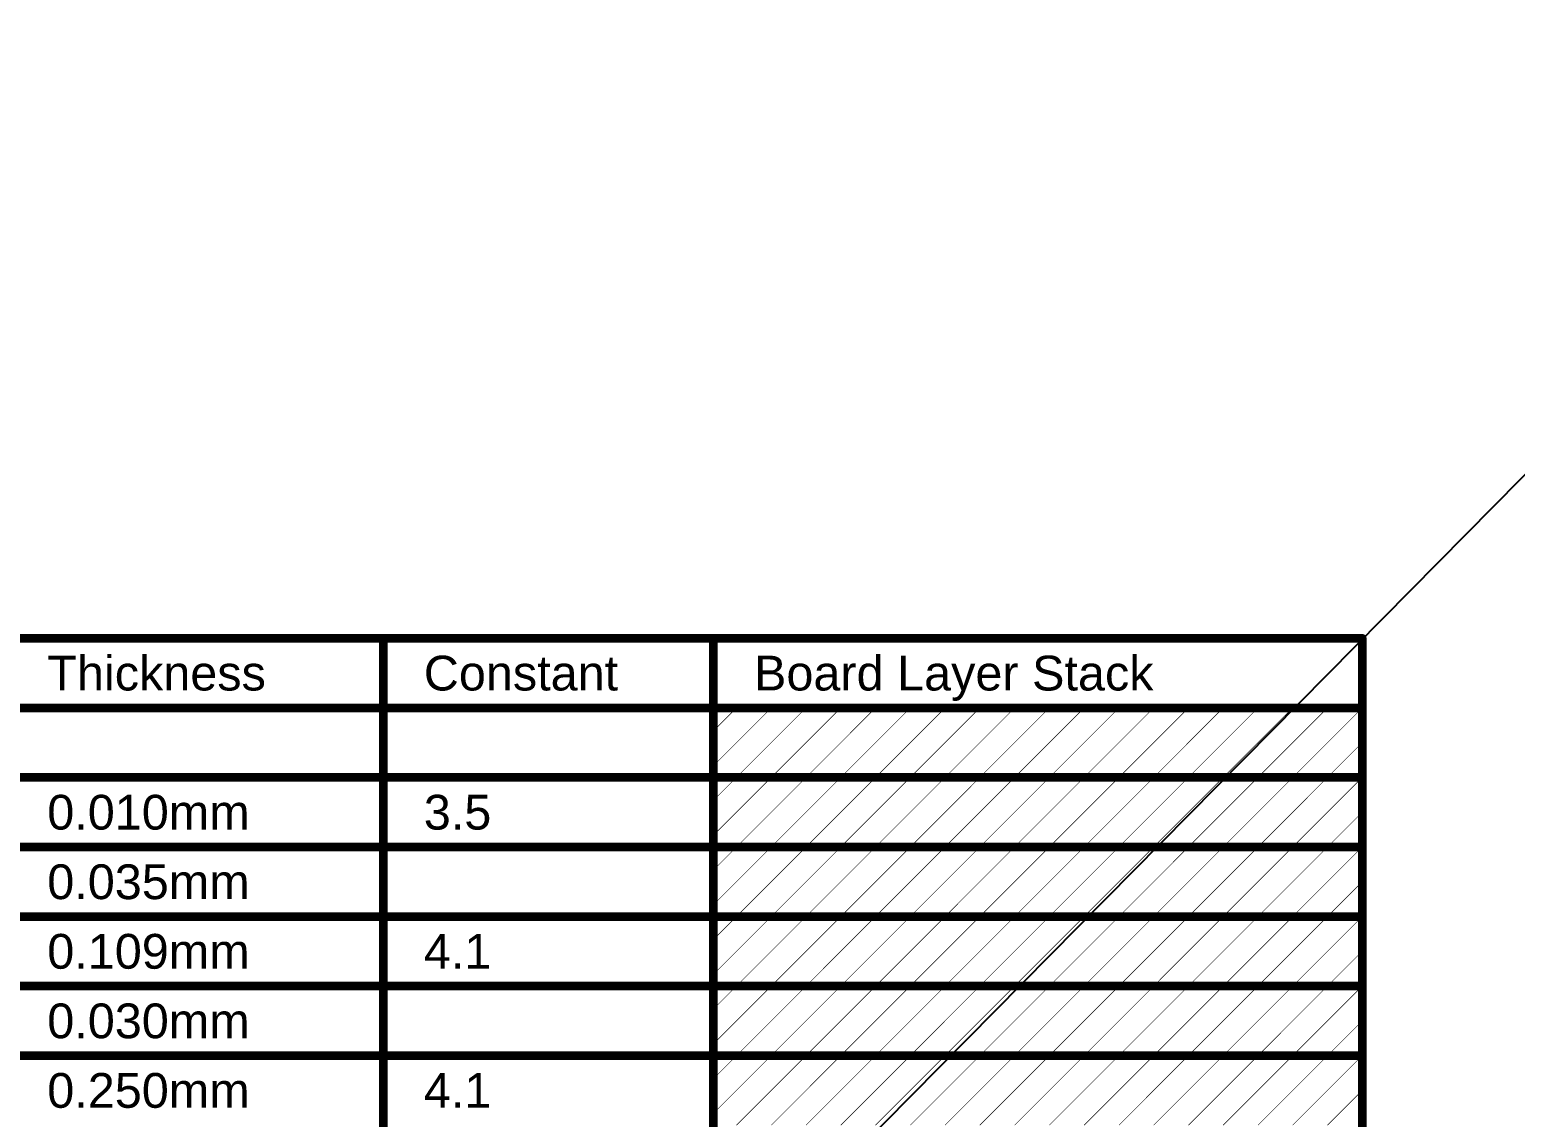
# Model space of a CAD drawing. Header units: inches. Extents: x 0 to 208, y 0 to 213.
# Drawn here: x 2.76 to 5.324, y 7.604 to 9.48 of the extents above; entities that cross this region are included whole.
import ezdxf

# ---------------------------------------------------------------- set-up
doc = ezdxf.new("R2010")
doc.units = ezdxf.units.IN
doc.header["$MEASUREMENT"] = 0
doc.layers.add('Bottom Solder', color=6, linetype='Continuous')
doc.layers.add('Dimensions', color=6, linetype='Continuous')
doc.styles.add('Arial', font='', dxfattribs={"height": 0.2})
doc.styles.get('Arial').set_extended_font_data('Arial')

# ---------------------------------------------------------------- blocks, each defined once
blk = doc.blocks.new('P____PAK_SO_8_B_114')
at = {"layer": 'Bottom Solder'}
blk.add_line((-0.0166, 0.0862), (-209.7035, 207.3644), dxfattribs=at)

msp = doc.modelspace()

# ---------------------------------------------------------------- linework, layer by layer
at = {"layer": 'Dimensions'}
for points in [[(0.5206, 8.43, 0.015, 0.015, 0), (5.0594, 8.43, 0.015, 0.015, 0)], [(3.3698, 5.79, 0.015, 0.015, 0), (3.3698, 8.43, 0.015, 0.015, 0)], [(3.9397, 5.79, 0.015, 0.015, 0), (3.9397, 8.43, 0.015, 0.015, 0)], [(5.0594, 5.79, 0.015, 0.015, 0), (5.0594, 8.43, 0.015, 0.015, 0)], [(0.5206, 8.31, 0.015, 0.015, 0), (5.0594, 8.31, 0.015, 0.015, 0)], [(3.9397, 8.2103, 0.001, 0.001, 0), (4.0394, 8.31, 0.001, 0.001, 0)], [(3.9397, 8.2703, 0.001, 0.001, 0), (3.9794, 8.31, 0.001, 0.001, 0)], [(3.9794, 8.19, 0.001, 0.001, 0), (4.0994, 8.31, 0.001, 0.001, 0)], [(4.0394, 8.19, 0.001, 0.001, 0), (4.1594, 8.31, 0.001, 0.001, 0)], [(4.0994, 8.19, 0.001, 0.001, 0), (4.2194, 8.31, 0.001, 0.001, 0)], [(4.1594, 8.19, 0.001, 0.001, 0), (4.2794, 8.31, 0.001, 0.001, 0)], [(4.2194, 8.19, 0.001, 0.001, 0), (4.3394, 8.31, 0.001, 0.001, 0)], [(4.2794, 8.19, 0.001, 0.001, 0), (4.3994, 8.31, 0.001, 0.001, 0)], [(4.3394, 8.19, 0.001, 0.001, 0), (4.4594, 8.31, 0.001, 0.001, 0)], [(4.3994, 8.19, 0.001, 0.001, 0), (4.5194, 8.31, 0.001, 0.001, 0)], [(4.4594, 8.19, 0.001, 0.001, 0), (4.5794, 8.31, 0.001, 0.001, 0)], [(4.5194, 8.19, 0.001, 0.001, 0), (4.6394, 8.31, 0.001, 0.001, 0)], [(4.5794, 8.19, 0.001, 0.001, 0), (4.6994, 8.31, 0.001, 0.001, 0)], [(4.6394, 8.19, 0.001, 0.001, 0), (4.7594, 8.31, 0.001, 0.001, 0)], [(4.6994, 8.19, 0.001, 0.001, 0), (4.8194, 8.31, 0.001, 0.001, 0)], [(4.7594, 8.19, 0.001, 0.001, 0), (4.8794, 8.31, 0.001, 0.001, 0)], [(4.8194, 8.19, 0.001, 0.001, 0), (4.9394, 8.31, 0.001, 0.001, 0)], [(4.8794, 8.19, 0.001, 0.001, 0), (4.9994, 8.31, 0.001, 0.001, 0)], [(4.9394, 8.19, 0.001, 0.001, 0), (5.0594, 8.31, 0.001, 0.001, 0)], [(4.9994, 8.19, 0.001, 0.001, 0), (5.0594, 8.25, 0.001, 0.001, 0)], [(2.72, 8.19, 0.015, 0.015, 0), (3.3698, 8.19, 0.015, 0.015, 0)], [(3.3698, 8.19, 0.015, 0.015, 0), (3.9397, 8.19, 0.015, 0.015, 0)], [(3.9397, 8.19, 0.015, 0.015, 0), (5.0594, 8.19, 0.015, 0.015, 0)], [(3.9397, 8.0903, 0.001, 0.001, 0), (4.0394, 8.19, 0.001, 0.001, 0)], [(3.9397, 8.1503, 0.001, 0.001, 0), (3.9794, 8.19, 0.001, 0.001, 0)], [(3.9794, 8.07, 0.001, 0.001, 0), (4.0994, 8.19, 0.001, 0.001, 0)], [(4.0394, 8.07, 0.001, 0.001, 0), (4.1594, 8.19, 0.001, 0.001, 0)], [(4.0994, 8.07, 0.001, 0.001, 0), (4.2194, 8.19, 0.001, 0.001, 0)], [(4.1594, 8.07, 0.001, 0.001, 0), (4.2794, 8.19, 0.001, 0.001, 0)], [(4.2194, 8.07, 0.001, 0.001, 0), (4.3394, 8.19, 0.001, 0.001, 0)], [(4.2794, 8.07, 0.001, 0.001, 0), (4.3994, 8.19, 0.001, 0.001, 0)], [(4.3394, 8.07, 0.001, 0.001, 0), (4.4594, 8.19, 0.001, 0.001, 0)], [(4.3994, 8.07, 0.001, 0.001, 0), (4.5194, 8.19, 0.001, 0.001, 0)], [(4.4594, 8.07, 0.001, 0.001, 0), (4.5794, 8.19, 0.001, 0.001, 0)], [(4.5194, 8.07, 0.001, 0.001, 0), (4.6394, 8.19, 0.001, 0.001, 0)], [(4.5794, 8.07, 0.001, 0.001, 0), (4.6994, 8.19, 0.001, 0.001, 0)], [(4.6394, 8.07, 0.001, 0.001, 0), (4.7594, 8.19, 0.001, 0.001, 0)], [(4.6994, 8.07, 0.001, 0.001, 0), (4.8194, 8.19, 0.001, 0.001, 0)], [(4.7594, 8.07, 0.001, 0.001, 0), (4.8794, 8.19, 0.001, 0.001, 0)], [(4.8194, 8.07, 0.001, 0.001, 0), (4.9394, 8.19, 0.001, 0.001, 0)], [(4.8794, 8.07, 0.001, 0.001, 0), (4.9994, 8.19, 0.001, 0.001, 0)], [(4.9394, 8.07, 0.001, 0.001, 0), (5.0594, 8.19, 0.001, 0.001, 0)], [(4.9994, 8.07, 0.001, 0.001, 0), (5.0594, 8.13, 0.001, 0.001, 0)], [(2.72, 8.07, 0.015, 0.015, 0), (3.3698, 8.07, 0.015, 0.015, 0)], [(3.3698, 8.07, 0.015, 0.015, 0), (3.9397, 8.07, 0.015, 0.015, 0)], [(3.9397, 8.07, 0.015, 0.015, 0), (5.0594, 8.07, 0.015, 0.015, 0)], [(3.9397, 7.9703, 0.001, 0.001, 0), (4.0394, 8.07, 0.001, 0.001, 0)], [(3.9397, 8.0303, 0.001, 0.001, 0), (3.9794, 8.07, 0.001, 0.001, 0)], [(3.9794, 7.95, 0.001, 0.001, 0), (4.0994, 8.07, 0.001, 0.001, 0)], [(4.0394, 7.95, 0.001, 0.001, 0), (4.1594, 8.07, 0.001, 0.001, 0)], [(4.0994, 7.95, 0.001, 0.001, 0), (4.2194, 8.07, 0.001, 0.001, 0)], [(4.1594, 7.95, 0.001, 0.001, 0), (4.2794, 8.07, 0.001, 0.001, 0)], [(4.2194, 7.95, 0.001, 0.001, 0), (4.3394, 8.07, 0.001, 0.001, 0)], [(4.2794, 7.95, 0.001, 0.001, 0), (4.3994, 8.07, 0.001, 0.001, 0)], [(4.3394, 7.95, 0.001, 0.001, 0), (4.4594, 8.07, 0.001, 0.001, 0)], [(4.3994, 7.95, 0.001, 0.001, 0), (4.5194, 8.07, 0.001, 0.001, 0)], [(4.4594, 7.95, 0.001, 0.001, 0), (4.5794, 8.07, 0.001, 0.001, 0)], [(4.5194, 7.95, 0.001, 0.001, 0), (4.6394, 8.07, 0.001, 0.001, 0)], [(4.5794, 7.95, 0.001, 0.001, 0), (4.6994, 8.07, 0.001, 0.001, 0)], [(4.6394, 7.95, 0.001, 0.001, 0), (4.7594, 8.07, 0.001, 0.001, 0)], [(4.6994, 7.95, 0.001, 0.001, 0), (4.8194, 8.07, 0.001, 0.001, 0)], [(4.7594, 7.95, 0.001, 0.001, 0), (4.8794, 8.07, 0.001, 0.001, 0)], [(4.8194, 7.95, 0.001, 0.001, 0), (4.9394, 8.07, 0.001, 0.001, 0)], [(4.8794, 7.95, 0.001, 0.001, 0), (4.9994, 8.07, 0.001, 0.001, 0)], [(4.9394, 7.95, 0.001, 0.001, 0), (5.0594, 8.07, 0.001, 0.001, 0)], [(4.9994, 7.95, 0.001, 0.001, 0), (5.0594, 8.01, 0.001, 0.001, 0)], [(2.72, 7.95, 0.015, 0.015, 0), (3.3698, 7.95, 0.015, 0.015, 0)], [(3.3698, 7.95, 0.015, 0.015, 0), (3.9397, 7.95, 0.015, 0.015, 0)], [(3.9397, 7.95, 0.015, 0.015, 0), (5.0594, 7.95, 0.015, 0.015, 0)], [(3.9397, 7.8503, 0.001, 0.001, 0), (4.0394, 7.95, 0.001, 0.001, 0)], [(3.9397, 7.9103, 0.001, 0.001, 0), (3.9794, 7.95, 0.001, 0.001, 0)], [(3.9794, 7.83, 0.001, 0.001, 0), (4.0994, 7.95, 0.001, 0.001, 0)], [(4.0394, 7.83, 0.001, 0.001, 0), (4.1594, 7.95, 0.001, 0.001, 0)], [(4.0994, 7.83, 0.001, 0.001, 0), (4.2194, 7.95, 0.001, 0.001, 0)], [(4.1594, 7.83, 0.001, 0.001, 0), (4.2794, 7.95, 0.001, 0.001, 0)], [(4.2194, 7.83, 0.001, 0.001, 0), (4.3394, 7.95, 0.001, 0.001, 0)], [(4.2794, 7.83, 0.001, 0.001, 0), (4.3994, 7.95, 0.001, 0.001, 0)], [(4.3394, 7.83, 0.001, 0.001, 0), (4.4594, 7.95, 0.001, 0.001, 0)], [(4.3994, 7.83, 0.001, 0.001, 0), (4.5194, 7.95, 0.001, 0.001, 0)], [(4.4594, 7.83, 0.001, 0.001, 0), (4.5794, 7.95, 0.001, 0.001, 0)], [(4.5194, 7.83, 0.001, 0.001, 0), (4.6394, 7.95, 0.001, 0.001, 0)], [(4.5794, 7.83, 0.001, 0.001, 0), (4.6994, 7.95, 0.001, 0.001, 0)], [(4.6394, 7.83, 0.001, 0.001, 0), (4.7594, 7.95, 0.001, 0.001, 0)], [(4.6994, 7.83, 0.001, 0.001, 0), (4.8194, 7.95, 0.001, 0.001, 0)], [(4.7594, 7.83, 0.001, 0.001, 0), (4.8794, 7.95, 0.001, 0.001, 0)], [(4.8194, 7.83, 0.001, 0.001, 0), (4.9394, 7.95, 0.001, 0.001, 0)], [(4.8794, 7.83, 0.001, 0.001, 0), (4.9994, 7.95, 0.001, 0.001, 0)], [(4.9394, 7.83, 0.001, 0.001, 0), (5.0594, 7.95, 0.001, 0.001, 0)], [(4.9994, 7.83, 0.001, 0.001, 0), (5.0594, 7.89, 0.001, 0.001, 0)], [(2.72, 7.83, 0.015, 0.015, 0), (3.3698, 7.83, 0.015, 0.015, 0)], [(3.3698, 7.83, 0.015, 0.015, 0), (3.9397, 7.83, 0.015, 0.015, 0)], [(3.9397, 7.83, 0.015, 0.015, 0), (5.0594, 7.83, 0.015, 0.015, 0)], [(3.9397, 7.7303, 0.001, 0.001, 0), (4.0394, 7.83, 0.001, 0.001, 0)], [(3.9397, 7.7903, 0.001, 0.001, 0), (3.9794, 7.83, 0.001, 0.001, 0)], [(3.9794, 7.71, 0.001, 0.001, 0), (4.0994, 7.83, 0.001, 0.001, 0)], [(4.0394, 7.71, 0.001, 0.001, 0), (4.1594, 7.83, 0.001, 0.001, 0)], [(4.0994, 7.71, 0.001, 0.001, 0), (4.2194, 7.83, 0.001, 0.001, 0)], [(4.1594, 7.71, 0.001, 0.001, 0), (4.2794, 7.83, 0.001, 0.001, 0)], [(4.2194, 7.71, 0.001, 0.001, 0), (4.3394, 7.83, 0.001, 0.001, 0)], [(4.2794, 7.71, 0.001, 0.001, 0), (4.3994, 7.83, 0.001, 0.001, 0)], [(4.3394, 7.71, 0.001, 0.001, 0), (4.4594, 7.83, 0.001, 0.001, 0)], [(4.3994, 7.71, 0.001, 0.001, 0), (4.5194, 7.83, 0.001, 0.001, 0)], [(4.4594, 7.71, 0.001, 0.001, 0), (4.5794, 7.83, 0.001, 0.001, 0)], [(4.5194, 7.71, 0.001, 0.001, 0), (4.6394, 7.83, 0.001, 0.001, 0)], [(4.5794, 7.71, 0.001, 0.001, 0), (4.6994, 7.83, 0.001, 0.001, 0)], [(4.6394, 7.71, 0.001, 0.001, 0), (4.7594, 7.83, 0.001, 0.001, 0)], [(4.6994, 7.71, 0.001, 0.001, 0), (4.8194, 7.83, 0.001, 0.001, 0)], [(4.7594, 7.71, 0.001, 0.001, 0), (4.8794, 7.83, 0.001, 0.001, 0)], [(4.8194, 7.71, 0.001, 0.001, 0), (4.9394, 7.83, 0.001, 0.001, 0)], [(4.8794, 7.71, 0.001, 0.001, 0), (4.9994, 7.83, 0.001, 0.001, 0)], [(4.9394, 7.71, 0.001, 0.001, 0), (5.0594, 7.83, 0.001, 0.001, 0)], [(4.9994, 7.71, 0.001, 0.001, 0), (5.0594, 7.77, 0.001, 0.001, 0)], [(2.72, 7.71, 0.015, 0.015, 0), (3.3698, 7.71, 0.015, 0.015, 0)], [(3.3698, 7.71, 0.015, 0.015, 0), (3.9397, 7.71, 0.015, 0.015, 0)], [(3.9397, 7.71, 0.015, 0.015, 0), (5.0594, 7.71, 0.015, 0.015, 0)], [(3.9397, 7.6103, 0.001, 0.001, 0), (4.0394, 7.71, 0.001, 0.001, 0)], [(3.9397, 7.6703, 0.001, 0.001, 0), (3.9794, 7.71, 0.001, 0.001, 0)], [(3.9794, 7.59, 0.001, 0.001, 0), (4.0994, 7.71, 0.001, 0.001, 0)], [(4.0394, 7.59, 0.001, 0.001, 0), (4.1594, 7.71, 0.001, 0.001, 0)], [(4.0994, 7.59, 0.001, 0.001, 0), (4.2194, 7.71, 0.001, 0.001, 0)], [(4.1594, 7.59, 0.001, 0.001, 0), (4.2794, 7.71, 0.001, 0.001, 0)], [(4.2194, 7.59, 0.001, 0.001, 0), (4.3394, 7.71, 0.001, 0.001, 0)], [(4.2794, 7.59, 0.001, 0.001, 0), (4.3994, 7.71, 0.001, 0.001, 0)], [(4.3394, 7.59, 0.001, 0.001, 0), (4.4594, 7.71, 0.001, 0.001, 0)], [(4.3994, 7.59, 0.001, 0.001, 0), (4.5194, 7.71, 0.001, 0.001, 0)], [(4.4594, 7.59, 0.001, 0.001, 0), (4.5794, 7.71, 0.001, 0.001, 0)], [(4.5194, 7.59, 0.001, 0.001, 0), (4.6394, 7.71, 0.001, 0.001, 0)], [(4.5794, 7.59, 0.001, 0.001, 0), (4.6994, 7.71, 0.001, 0.001, 0)], [(4.6394, 7.59, 0.001, 0.001, 0), (4.7594, 7.71, 0.001, 0.001, 0)], [(4.6994, 7.59, 0.001, 0.001, 0), (4.8194, 7.71, 0.001, 0.001, 0)], [(4.7594, 7.59, 0.001, 0.001, 0), (4.8794, 7.71, 0.001, 0.001, 0)], [(4.8194, 7.59, 0.001, 0.001, 0), (4.9394, 7.71, 0.001, 0.001, 0)], [(4.8794, 7.59, 0.001, 0.001, 0), (4.9994, 7.71, 0.001, 0.001, 0)], [(4.9394, 7.59, 0.001, 0.001, 0), (5.0594, 7.71, 0.001, 0.001, 0)], [(4.9994, 7.59, 0.001, 0.001, 0), (5.0594, 7.65, 0.001, 0.001, 0)]]:
    msp.add_lwpolyline(points, format="xyseb", dxfattribs=at)
for points in [[(3.3661, 8.43, 0.0075, 0.0075, 1), (3.3736, 8.43, 0.0075, 0.0075, 1)], [(3.9359, 8.43, 0.0075, 0.0075, 1), (3.9434, 8.43, 0.0075, 0.0075, 1)], [(5.0556, 8.43, 0.0075, 0.0075, 1), (5.0631, 8.43, 0.0075, 0.0075, 1)], [(5.0556, 8.43, 0.0075, 0.0075, 1), (5.0631, 8.43, 0.0075, 0.0075, 1)], [(3.9791, 8.31, 0.0005, 0.0005, 1), (3.9796, 8.31, 0.0005, 0.0005, 1)], [(4.0391, 8.31, 0.0005, 0.0005, 1), (4.0396, 8.31, 0.0005, 0.0005, 1)], [(4.0991, 8.31, 0.0005, 0.0005, 1), (4.0996, 8.31, 0.0005, 0.0005, 1)], [(4.1591, 8.31, 0.0005, 0.0005, 1), (4.1596, 8.31, 0.0005, 0.0005, 1)], [(4.2191, 8.31, 0.0005, 0.0005, 1), (4.2196, 8.31, 0.0005, 0.0005, 1)], [(4.2791, 8.31, 0.0005, 0.0005, 1), (4.2796, 8.31, 0.0005, 0.0005, 1)], [(4.3391, 8.31, 0.0005, 0.0005, 1), (4.3396, 8.31, 0.0005, 0.0005, 1)], [(4.3991, 8.31, 0.0005, 0.0005, 1), (4.3996, 8.31, 0.0005, 0.0005, 1)], [(4.4591, 8.31, 0.0005, 0.0005, 1), (4.4596, 8.31, 0.0005, 0.0005, 1)], [(4.5191, 8.31, 0.0005, 0.0005, 1), (4.5196, 8.31, 0.0005, 0.0005, 1)], [(4.5791, 8.31, 0.0005, 0.0005, 1), (4.5796, 8.31, 0.0005, 0.0005, 1)], [(4.6391, 8.31, 0.0005, 0.0005, 1), (4.6396, 8.31, 0.0005, 0.0005, 1)], [(4.6991, 8.31, 0.0005, 0.0005, 1), (4.6996, 8.31, 0.0005, 0.0005, 1)], [(4.7591, 8.31, 0.0005, 0.0005, 1), (4.7596, 8.31, 0.0005, 0.0005, 1)], [(4.8191, 8.31, 0.0005, 0.0005, 1), (4.8196, 8.31, 0.0005, 0.0005, 1)], [(4.8791, 8.31, 0.0005, 0.0005, 1), (4.8796, 8.31, 0.0005, 0.0005, 1)], [(4.9391, 8.31, 0.0005, 0.0005, 1), (4.9396, 8.31, 0.0005, 0.0005, 1)], [(4.9991, 8.31, 0.0005, 0.0005, 1), (4.9996, 8.31, 0.0005, 0.0005, 1)], [(5.0556, 8.31, 0.0075, 0.0075, 1), (5.0631, 8.31, 0.0075, 0.0075, 1)], [(5.0591, 8.31, 0.0005, 0.0005, 1), (5.0596, 8.31, 0.0005, 0.0005, 1)], [(3.9394, 8.2703, 0.0005, 0.0005, 1), (3.9399, 8.2703, 0.0005, 0.0005, 1)], [(5.0591, 8.25, 0.0005, 0.0005, 1), (5.0596, 8.25, 0.0005, 0.0005, 1)], [(3.9394, 8.2103, 0.0005, 0.0005, 1), (3.9399, 8.2103, 0.0005, 0.0005, 1)], [(3.3661, 8.19, 0.0075, 0.0075, 1), (3.3736, 8.19, 0.0075, 0.0075, 1)], [(3.3661, 8.19, 0.0075, 0.0075, 1), (3.3736, 8.19, 0.0075, 0.0075, 1)], [(3.9359, 8.19, 0.0075, 0.0075, 1), (3.9434, 8.19, 0.0075, 0.0075, 1)], [(3.9359, 8.19, 0.0075, 0.0075, 1), (3.9434, 8.19, 0.0075, 0.0075, 1)], [(3.9791, 8.19, 0.0005, 0.0005, 1), (3.9796, 8.19, 0.0005, 0.0005, 1)], [(3.9791, 8.19, 0.0005, 0.0005, 1), (3.9796, 8.19, 0.0005, 0.0005, 1)], [(4.0391, 8.19, 0.0005, 0.0005, 1), (4.0396, 8.19, 0.0005, 0.0005, 1)], [(4.0391, 8.19, 0.0005, 0.0005, 1), (4.0396, 8.19, 0.0005, 0.0005, 1)], [(4.0991, 8.19, 0.0005, 0.0005, 1), (4.0996, 8.19, 0.0005, 0.0005, 1)], [(4.0991, 8.19, 0.0005, 0.0005, 1), (4.0996, 8.19, 0.0005, 0.0005, 1)], [(4.1591, 8.19, 0.0005, 0.0005, 1), (4.1596, 8.19, 0.0005, 0.0005, 1)], [(4.1591, 8.19, 0.0005, 0.0005, 1), (4.1596, 8.19, 0.0005, 0.0005, 1)], [(4.2191, 8.19, 0.0005, 0.0005, 1), (4.2196, 8.19, 0.0005, 0.0005, 1)], [(4.2191, 8.19, 0.0005, 0.0005, 1), (4.2196, 8.19, 0.0005, 0.0005, 1)], [(4.2791, 8.19, 0.0005, 0.0005, 1), (4.2796, 8.19, 0.0005, 0.0005, 1)], [(4.2791, 8.19, 0.0005, 0.0005, 1), (4.2796, 8.19, 0.0005, 0.0005, 1)], [(4.3391, 8.19, 0.0005, 0.0005, 1), (4.3396, 8.19, 0.0005, 0.0005, 1)], [(4.3391, 8.19, 0.0005, 0.0005, 1), (4.3396, 8.19, 0.0005, 0.0005, 1)], [(4.3991, 8.19, 0.0005, 0.0005, 1), (4.3996, 8.19, 0.0005, 0.0005, 1)], [(4.3991, 8.19, 0.0005, 0.0005, 1), (4.3996, 8.19, 0.0005, 0.0005, 1)], [(4.4591, 8.19, 0.0005, 0.0005, 1), (4.4596, 8.19, 0.0005, 0.0005, 1)], [(4.4591, 8.19, 0.0005, 0.0005, 1), (4.4596, 8.19, 0.0005, 0.0005, 1)], [(4.5191, 8.19, 0.0005, 0.0005, 1), (4.5196, 8.19, 0.0005, 0.0005, 1)], [(4.5191, 8.19, 0.0005, 0.0005, 1), (4.5196, 8.19, 0.0005, 0.0005, 1)], [(4.5791, 8.19, 0.0005, 0.0005, 1), (4.5796, 8.19, 0.0005, 0.0005, 1)], [(4.5791, 8.19, 0.0005, 0.0005, 1), (4.5796, 8.19, 0.0005, 0.0005, 1)], [(4.6391, 8.19, 0.0005, 0.0005, 1), (4.6396, 8.19, 0.0005, 0.0005, 1)], [(4.6391, 8.19, 0.0005, 0.0005, 1), (4.6396, 8.19, 0.0005, 0.0005, 1)], [(4.6991, 8.19, 0.0005, 0.0005, 1), (4.6996, 8.19, 0.0005, 0.0005, 1)], [(4.6991, 8.19, 0.0005, 0.0005, 1), (4.6996, 8.19, 0.0005, 0.0005, 1)], [(4.7591, 8.19, 0.0005, 0.0005, 1), (4.7596, 8.19, 0.0005, 0.0005, 1)], [(4.7591, 8.19, 0.0005, 0.0005, 1), (4.7596, 8.19, 0.0005, 0.0005, 1)], [(4.8191, 8.19, 0.0005, 0.0005, 1), (4.8196, 8.19, 0.0005, 0.0005, 1)], [(4.8191, 8.19, 0.0005, 0.0005, 1), (4.8196, 8.19, 0.0005, 0.0005, 1)], [(4.8791, 8.19, 0.0005, 0.0005, 1), (4.8796, 8.19, 0.0005, 0.0005, 1)], [(4.8791, 8.19, 0.0005, 0.0005, 1), (4.8796, 8.19, 0.0005, 0.0005, 1)], [(4.9391, 8.19, 0.0005, 0.0005, 1), (4.9396, 8.19, 0.0005, 0.0005, 1)], [(4.9391, 8.19, 0.0005, 0.0005, 1), (4.9396, 8.19, 0.0005, 0.0005, 1)], [(4.9991, 8.19, 0.0005, 0.0005, 1), (4.9996, 8.19, 0.0005, 0.0005, 1)], [(4.9991, 8.19, 0.0005, 0.0005, 1), (4.9996, 8.19, 0.0005, 0.0005, 1)], [(5.0556, 8.19, 0.0075, 0.0075, 1), (5.0631, 8.19, 0.0075, 0.0075, 1)], [(5.0591, 8.19, 0.0005, 0.0005, 1), (5.0596, 8.19, 0.0005, 0.0005, 1)], [(3.9394, 8.1503, 0.0005, 0.0005, 1), (3.9399, 8.1503, 0.0005, 0.0005, 1)], [(5.0591, 8.13, 0.0005, 0.0005, 1), (5.0596, 8.13, 0.0005, 0.0005, 1)], [(3.3661, 8.07, 0.0075, 0.0075, 1), (3.3736, 8.07, 0.0075, 0.0075, 1)], [(3.3661, 8.07, 0.0075, 0.0075, 1), (3.3736, 8.07, 0.0075, 0.0075, 1)], [(3.9359, 8.07, 0.0075, 0.0075, 1), (3.9434, 8.07, 0.0075, 0.0075, 1)], [(3.9359, 8.07, 0.0075, 0.0075, 1), (3.9434, 8.07, 0.0075, 0.0075, 1)], [(3.9394, 8.0903, 0.0005, 0.0005, 1), (3.9399, 8.0903, 0.0005, 0.0005, 1)], [(5.0556, 8.07, 0.0075, 0.0075, 1), (5.0631, 8.07, 0.0075, 0.0075, 1)], [(3.9791, 8.07, 0.0005, 0.0005, 1), (3.9796, 8.07, 0.0005, 0.0005, 1)], [(3.9791, 8.07, 0.0005, 0.0005, 1), (3.9796, 8.07, 0.0005, 0.0005, 1)], [(4.0391, 8.07, 0.0005, 0.0005, 1), (4.0396, 8.07, 0.0005, 0.0005, 1)], [(4.0391, 8.07, 0.0005, 0.0005, 1), (4.0396, 8.07, 0.0005, 0.0005, 1)], [(4.0991, 8.07, 0.0005, 0.0005, 1), (4.0996, 8.07, 0.0005, 0.0005, 1)], [(4.0991, 8.07, 0.0005, 0.0005, 1), (4.0996, 8.07, 0.0005, 0.0005, 1)], [(4.1591, 8.07, 0.0005, 0.0005, 1), (4.1596, 8.07, 0.0005, 0.0005, 1)], [(4.1591, 8.07, 0.0005, 0.0005, 1), (4.1596, 8.07, 0.0005, 0.0005, 1)], [(4.2191, 8.07, 0.0005, 0.0005, 1), (4.2196, 8.07, 0.0005, 0.0005, 1)], [(4.2191, 8.07, 0.0005, 0.0005, 1), (4.2196, 8.07, 0.0005, 0.0005, 1)], [(4.2791, 8.07, 0.0005, 0.0005, 1), (4.2796, 8.07, 0.0005, 0.0005, 1)], [(4.2791, 8.07, 0.0005, 0.0005, 1), (4.2796, 8.07, 0.0005, 0.0005, 1)], [(4.3391, 8.07, 0.0005, 0.0005, 1), (4.3396, 8.07, 0.0005, 0.0005, 1)], [(4.3391, 8.07, 0.0005, 0.0005, 1), (4.3396, 8.07, 0.0005, 0.0005, 1)], [(4.3991, 8.07, 0.0005, 0.0005, 1), (4.3996, 8.07, 0.0005, 0.0005, 1)], [(4.3991, 8.07, 0.0005, 0.0005, 1), (4.3996, 8.07, 0.0005, 0.0005, 1)], [(4.4591, 8.07, 0.0005, 0.0005, 1), (4.4596, 8.07, 0.0005, 0.0005, 1)], [(4.4591, 8.07, 0.0005, 0.0005, 1), (4.4596, 8.07, 0.0005, 0.0005, 1)], [(4.5191, 8.07, 0.0005, 0.0005, 1), (4.5196, 8.07, 0.0005, 0.0005, 1)], [(4.5191, 8.07, 0.0005, 0.0005, 1), (4.5196, 8.07, 0.0005, 0.0005, 1)], [(4.5791, 8.07, 0.0005, 0.0005, 1), (4.5796, 8.07, 0.0005, 0.0005, 1)], [(4.5791, 8.07, 0.0005, 0.0005, 1), (4.5796, 8.07, 0.0005, 0.0005, 1)], [(4.6391, 8.07, 0.0005, 0.0005, 1), (4.6396, 8.07, 0.0005, 0.0005, 1)], [(4.6391, 8.07, 0.0005, 0.0005, 1), (4.6396, 8.07, 0.0005, 0.0005, 1)], [(4.6991, 8.07, 0.0005, 0.0005, 1), (4.6996, 8.07, 0.0005, 0.0005, 1)], [(4.6991, 8.07, 0.0005, 0.0005, 1), (4.6996, 8.07, 0.0005, 0.0005, 1)], [(4.7591, 8.07, 0.0005, 0.0005, 1), (4.7596, 8.07, 0.0005, 0.0005, 1)], [(4.7591, 8.07, 0.0005, 0.0005, 1), (4.7596, 8.07, 0.0005, 0.0005, 1)], [(4.8191, 8.07, 0.0005, 0.0005, 1), (4.8196, 8.07, 0.0005, 0.0005, 1)], [(4.8191, 8.07, 0.0005, 0.0005, 1), (4.8196, 8.07, 0.0005, 0.0005, 1)], [(4.8791, 8.07, 0.0005, 0.0005, 1), (4.8796, 8.07, 0.0005, 0.0005, 1)], [(4.8791, 8.07, 0.0005, 0.0005, 1), (4.8796, 8.07, 0.0005, 0.0005, 1)], [(4.9391, 8.07, 0.0005, 0.0005, 1), (4.9396, 8.07, 0.0005, 0.0005, 1)], [(4.9391, 8.07, 0.0005, 0.0005, 1), (4.9396, 8.07, 0.0005, 0.0005, 1)], [(4.9991, 8.07, 0.0005, 0.0005, 1), (4.9996, 8.07, 0.0005, 0.0005, 1)], [(4.9991, 8.07, 0.0005, 0.0005, 1), (4.9996, 8.07, 0.0005, 0.0005, 1)], [(5.0591, 8.07, 0.0005, 0.0005, 1), (5.0596, 8.07, 0.0005, 0.0005, 1)], [(3.9394, 8.0303, 0.0005, 0.0005, 1), (3.9399, 8.0303, 0.0005, 0.0005, 1)], [(5.0591, 8.01, 0.0005, 0.0005, 1), (5.0596, 8.01, 0.0005, 0.0005, 1)], [(3.3661, 7.95, 0.0075, 0.0075, 1), (3.3736, 7.95, 0.0075, 0.0075, 1)], [(3.3661, 7.95, 0.0075, 0.0075, 1), (3.3736, 7.95, 0.0075, 0.0075, 1)], [(3.9359, 7.95, 0.0075, 0.0075, 1), (3.9434, 7.95, 0.0075, 0.0075, 1)], [(3.9359, 7.95, 0.0075, 0.0075, 1), (3.9434, 7.95, 0.0075, 0.0075, 1)], [(3.9394, 7.9703, 0.0005, 0.0005, 1), (3.9399, 7.9703, 0.0005, 0.0005, 1)], [(3.9791, 7.95, 0.0005, 0.0005, 1), (3.9796, 7.95, 0.0005, 0.0005, 1)], [(3.9791, 7.95, 0.0005, 0.0005, 1), (3.9796, 7.95, 0.0005, 0.0005, 1)], [(4.0391, 7.95, 0.0005, 0.0005, 1), (4.0396, 7.95, 0.0005, 0.0005, 1)], [(4.0391, 7.95, 0.0005, 0.0005, 1), (4.0396, 7.95, 0.0005, 0.0005, 1)], [(4.0991, 7.95, 0.0005, 0.0005, 1), (4.0996, 7.95, 0.0005, 0.0005, 1)], [(4.0991, 7.95, 0.0005, 0.0005, 1), (4.0996, 7.95, 0.0005, 0.0005, 1)], [(4.1591, 7.95, 0.0005, 0.0005, 1), (4.1596, 7.95, 0.0005, 0.0005, 1)], [(4.1591, 7.95, 0.0005, 0.0005, 1), (4.1596, 7.95, 0.0005, 0.0005, 1)], [(4.2191, 7.95, 0.0005, 0.0005, 1), (4.2196, 7.95, 0.0005, 0.0005, 1)], [(4.2191, 7.95, 0.0005, 0.0005, 1), (4.2196, 7.95, 0.0005, 0.0005, 1)], [(4.2791, 7.95, 0.0005, 0.0005, 1), (4.2796, 7.95, 0.0005, 0.0005, 1)], [(4.2791, 7.95, 0.0005, 0.0005, 1), (4.2796, 7.95, 0.0005, 0.0005, 1)], [(4.3391, 7.95, 0.0005, 0.0005, 1), (4.3396, 7.95, 0.0005, 0.0005, 1)], [(4.3391, 7.95, 0.0005, 0.0005, 1), (4.3396, 7.95, 0.0005, 0.0005, 1)], [(4.3991, 7.95, 0.0005, 0.0005, 1), (4.3996, 7.95, 0.0005, 0.0005, 1)], [(4.3991, 7.95, 0.0005, 0.0005, 1), (4.3996, 7.95, 0.0005, 0.0005, 1)], [(4.4591, 7.95, 0.0005, 0.0005, 1), (4.4596, 7.95, 0.0005, 0.0005, 1)], [(4.4591, 7.95, 0.0005, 0.0005, 1), (4.4596, 7.95, 0.0005, 0.0005, 1)], [(4.5191, 7.95, 0.0005, 0.0005, 1), (4.5196, 7.95, 0.0005, 0.0005, 1)], [(4.5191, 7.95, 0.0005, 0.0005, 1), (4.5196, 7.95, 0.0005, 0.0005, 1)], [(4.5791, 7.95, 0.0005, 0.0005, 1), (4.5796, 7.95, 0.0005, 0.0005, 1)], [(4.5791, 7.95, 0.0005, 0.0005, 1), (4.5796, 7.95, 0.0005, 0.0005, 1)], [(4.6391, 7.95, 0.0005, 0.0005, 1), (4.6396, 7.95, 0.0005, 0.0005, 1)], [(4.6391, 7.95, 0.0005, 0.0005, 1), (4.6396, 7.95, 0.0005, 0.0005, 1)], [(4.6991, 7.95, 0.0005, 0.0005, 1), (4.6996, 7.95, 0.0005, 0.0005, 1)], [(4.6991, 7.95, 0.0005, 0.0005, 1), (4.6996, 7.95, 0.0005, 0.0005, 1)], [(4.7591, 7.95, 0.0005, 0.0005, 1), (4.7596, 7.95, 0.0005, 0.0005, 1)], [(4.7591, 7.95, 0.0005, 0.0005, 1), (4.7596, 7.95, 0.0005, 0.0005, 1)], [(4.8191, 7.95, 0.0005, 0.0005, 1), (4.8196, 7.95, 0.0005, 0.0005, 1)], [(4.8191, 7.95, 0.0005, 0.0005, 1), (4.8196, 7.95, 0.0005, 0.0005, 1)], [(4.8791, 7.95, 0.0005, 0.0005, 1), (4.8796, 7.95, 0.0005, 0.0005, 1)], [(4.8791, 7.95, 0.0005, 0.0005, 1), (4.8796, 7.95, 0.0005, 0.0005, 1)], [(4.9391, 7.95, 0.0005, 0.0005, 1), (4.9396, 7.95, 0.0005, 0.0005, 1)], [(4.9391, 7.95, 0.0005, 0.0005, 1), (4.9396, 7.95, 0.0005, 0.0005, 1)], [(4.9991, 7.95, 0.0005, 0.0005, 1), (4.9996, 7.95, 0.0005, 0.0005, 1)], [(4.9991, 7.95, 0.0005, 0.0005, 1), (4.9996, 7.95, 0.0005, 0.0005, 1)], [(5.0556, 7.95, 0.0075, 0.0075, 1), (5.0631, 7.95, 0.0075, 0.0075, 1)], [(5.0591, 7.95, 0.0005, 0.0005, 1), (5.0596, 7.95, 0.0005, 0.0005, 1)], [(3.9394, 7.9103, 0.0005, 0.0005, 1), (3.9399, 7.9103, 0.0005, 0.0005, 1)], [(5.0591, 7.89, 0.0005, 0.0005, 1), (5.0596, 7.89, 0.0005, 0.0005, 1)], [(3.9394, 7.8503, 0.0005, 0.0005, 1), (3.9399, 7.8503, 0.0005, 0.0005, 1)], [(3.3661, 7.83, 0.0075, 0.0075, 1), (3.3736, 7.83, 0.0075, 0.0075, 1)], [(3.3661, 7.83, 0.0075, 0.0075, 1), (3.3736, 7.83, 0.0075, 0.0075, 1)], [(3.9359, 7.83, 0.0075, 0.0075, 1), (3.9434, 7.83, 0.0075, 0.0075, 1)], [(3.9359, 7.83, 0.0075, 0.0075, 1), (3.9434, 7.83, 0.0075, 0.0075, 1)], [(3.9791, 7.83, 0.0005, 0.0005, 1), (3.9796, 7.83, 0.0005, 0.0005, 1)], [(3.9791, 7.83, 0.0005, 0.0005, 1), (3.9796, 7.83, 0.0005, 0.0005, 1)], [(4.0391, 7.83, 0.0005, 0.0005, 1), (4.0396, 7.83, 0.0005, 0.0005, 1)], [(4.0391, 7.83, 0.0005, 0.0005, 1), (4.0396, 7.83, 0.0005, 0.0005, 1)], [(4.0991, 7.83, 0.0005, 0.0005, 1), (4.0996, 7.83, 0.0005, 0.0005, 1)], [(4.0991, 7.83, 0.0005, 0.0005, 1), (4.0996, 7.83, 0.0005, 0.0005, 1)], [(4.1591, 7.83, 0.0005, 0.0005, 1), (4.1596, 7.83, 0.0005, 0.0005, 1)], [(4.1591, 7.83, 0.0005, 0.0005, 1), (4.1596, 7.83, 0.0005, 0.0005, 1)], [(4.2191, 7.83, 0.0005, 0.0005, 1), (4.2196, 7.83, 0.0005, 0.0005, 1)], [(4.2191, 7.83, 0.0005, 0.0005, 1), (4.2196, 7.83, 0.0005, 0.0005, 1)], [(4.2791, 7.83, 0.0005, 0.0005, 1), (4.2796, 7.83, 0.0005, 0.0005, 1)], [(4.2791, 7.83, 0.0005, 0.0005, 1), (4.2796, 7.83, 0.0005, 0.0005, 1)], [(4.3391, 7.83, 0.0005, 0.0005, 1), (4.3396, 7.83, 0.0005, 0.0005, 1)], [(4.3391, 7.83, 0.0005, 0.0005, 1), (4.3396, 7.83, 0.0005, 0.0005, 1)], [(4.3991, 7.83, 0.0005, 0.0005, 1), (4.3996, 7.83, 0.0005, 0.0005, 1)], [(4.3991, 7.83, 0.0005, 0.0005, 1), (4.3996, 7.83, 0.0005, 0.0005, 1)], [(4.4591, 7.83, 0.0005, 0.0005, 1), (4.4596, 7.83, 0.0005, 0.0005, 1)], [(4.4591, 7.83, 0.0005, 0.0005, 1), (4.4596, 7.83, 0.0005, 0.0005, 1)], [(4.5191, 7.83, 0.0005, 0.0005, 1), (4.5196, 7.83, 0.0005, 0.0005, 1)], [(4.5191, 7.83, 0.0005, 0.0005, 1), (4.5196, 7.83, 0.0005, 0.0005, 1)], [(4.5791, 7.83, 0.0005, 0.0005, 1), (4.5796, 7.83, 0.0005, 0.0005, 1)], [(4.5791, 7.83, 0.0005, 0.0005, 1), (4.5796, 7.83, 0.0005, 0.0005, 1)], [(4.6391, 7.83, 0.0005, 0.0005, 1), (4.6396, 7.83, 0.0005, 0.0005, 1)], [(4.6391, 7.83, 0.0005, 0.0005, 1), (4.6396, 7.83, 0.0005, 0.0005, 1)], [(4.6991, 7.83, 0.0005, 0.0005, 1), (4.6996, 7.83, 0.0005, 0.0005, 1)], [(4.6991, 7.83, 0.0005, 0.0005, 1), (4.6996, 7.83, 0.0005, 0.0005, 1)], [(4.7591, 7.83, 0.0005, 0.0005, 1), (4.7596, 7.83, 0.0005, 0.0005, 1)], [(4.7591, 7.83, 0.0005, 0.0005, 1), (4.7596, 7.83, 0.0005, 0.0005, 1)], [(4.8191, 7.83, 0.0005, 0.0005, 1), (4.8196, 7.83, 0.0005, 0.0005, 1)], [(4.8191, 7.83, 0.0005, 0.0005, 1), (4.8196, 7.83, 0.0005, 0.0005, 1)], [(4.8791, 7.83, 0.0005, 0.0005, 1), (4.8796, 7.83, 0.0005, 0.0005, 1)], [(4.8791, 7.83, 0.0005, 0.0005, 1), (4.8796, 7.83, 0.0005, 0.0005, 1)], [(4.9391, 7.83, 0.0005, 0.0005, 1), (4.9396, 7.83, 0.0005, 0.0005, 1)], [(4.9391, 7.83, 0.0005, 0.0005, 1), (4.9396, 7.83, 0.0005, 0.0005, 1)], [(4.9991, 7.83, 0.0005, 0.0005, 1), (4.9996, 7.83, 0.0005, 0.0005, 1)], [(4.9991, 7.83, 0.0005, 0.0005, 1), (4.9996, 7.83, 0.0005, 0.0005, 1)], [(5.0556, 7.83, 0.0075, 0.0075, 1), (5.0631, 7.83, 0.0075, 0.0075, 1)], [(5.0591, 7.83, 0.0005, 0.0005, 1), (5.0596, 7.83, 0.0005, 0.0005, 1)], [(3.9394, 7.7903, 0.0005, 0.0005, 1), (3.9399, 7.7903, 0.0005, 0.0005, 1)], [(5.0591, 7.77, 0.0005, 0.0005, 1), (5.0596, 7.77, 0.0005, 0.0005, 1)], [(3.3661, 7.71, 0.0075, 0.0075, 1), (3.3736, 7.71, 0.0075, 0.0075, 1)], [(3.3661, 7.71, 0.0075, 0.0075, 1), (3.3736, 7.71, 0.0075, 0.0075, 1)], [(3.9359, 7.71, 0.0075, 0.0075, 1), (3.9434, 7.71, 0.0075, 0.0075, 1)], [(3.9359, 7.71, 0.0075, 0.0075, 1), (3.9434, 7.71, 0.0075, 0.0075, 1)], [(3.9394, 7.7303, 0.0005, 0.0005, 1), (3.9399, 7.7303, 0.0005, 0.0005, 1)], [(5.0556, 7.71, 0.0075, 0.0075, 1), (5.0631, 7.71, 0.0075, 0.0075, 1)], [(3.9791, 7.71, 0.0005, 0.0005, 1), (3.9796, 7.71, 0.0005, 0.0005, 1)], [(3.9791, 7.71, 0.0005, 0.0005, 1), (3.9796, 7.71, 0.0005, 0.0005, 1)], [(4.0391, 7.71, 0.0005, 0.0005, 1), (4.0396, 7.71, 0.0005, 0.0005, 1)], [(4.0391, 7.71, 0.0005, 0.0005, 1), (4.0396, 7.71, 0.0005, 0.0005, 1)], [(4.0991, 7.71, 0.0005, 0.0005, 1), (4.0996, 7.71, 0.0005, 0.0005, 1)], [(4.0991, 7.71, 0.0005, 0.0005, 1), (4.0996, 7.71, 0.0005, 0.0005, 1)], [(4.1591, 7.71, 0.0005, 0.0005, 1), (4.1596, 7.71, 0.0005, 0.0005, 1)], [(4.1591, 7.71, 0.0005, 0.0005, 1), (4.1596, 7.71, 0.0005, 0.0005, 1)], [(4.2191, 7.71, 0.0005, 0.0005, 1), (4.2196, 7.71, 0.0005, 0.0005, 1)], [(4.2191, 7.71, 0.0005, 0.0005, 1), (4.2196, 7.71, 0.0005, 0.0005, 1)], [(4.2791, 7.71, 0.0005, 0.0005, 1), (4.2796, 7.71, 0.0005, 0.0005, 1)], [(4.2791, 7.71, 0.0005, 0.0005, 1), (4.2796, 7.71, 0.0005, 0.0005, 1)], [(4.3391, 7.71, 0.0005, 0.0005, 1), (4.3396, 7.71, 0.0005, 0.0005, 1)], [(4.3391, 7.71, 0.0005, 0.0005, 1), (4.3396, 7.71, 0.0005, 0.0005, 1)], [(4.3991, 7.71, 0.0005, 0.0005, 1), (4.3996, 7.71, 0.0005, 0.0005, 1)], [(4.3991, 7.71, 0.0005, 0.0005, 1), (4.3996, 7.71, 0.0005, 0.0005, 1)], [(4.4591, 7.71, 0.0005, 0.0005, 1), (4.4596, 7.71, 0.0005, 0.0005, 1)], [(4.4591, 7.71, 0.0005, 0.0005, 1), (4.4596, 7.71, 0.0005, 0.0005, 1)], [(4.5191, 7.71, 0.0005, 0.0005, 1), (4.5196, 7.71, 0.0005, 0.0005, 1)], [(4.5191, 7.71, 0.0005, 0.0005, 1), (4.5196, 7.71, 0.0005, 0.0005, 1)], [(4.5791, 7.71, 0.0005, 0.0005, 1), (4.5796, 7.71, 0.0005, 0.0005, 1)], [(4.5791, 7.71, 0.0005, 0.0005, 1), (4.5796, 7.71, 0.0005, 0.0005, 1)], [(4.6391, 7.71, 0.0005, 0.0005, 1), (4.6396, 7.71, 0.0005, 0.0005, 1)], [(4.6391, 7.71, 0.0005, 0.0005, 1), (4.6396, 7.71, 0.0005, 0.0005, 1)], [(4.6991, 7.71, 0.0005, 0.0005, 1), (4.6996, 7.71, 0.0005, 0.0005, 1)], [(4.6991, 7.71, 0.0005, 0.0005, 1), (4.6996, 7.71, 0.0005, 0.0005, 1)], [(4.7591, 7.71, 0.0005, 0.0005, 1), (4.7596, 7.71, 0.0005, 0.0005, 1)], [(4.7591, 7.71, 0.0005, 0.0005, 1), (4.7596, 7.71, 0.0005, 0.0005, 1)], [(4.8191, 7.71, 0.0005, 0.0005, 1), (4.8196, 7.71, 0.0005, 0.0005, 1)], [(4.8191, 7.71, 0.0005, 0.0005, 1), (4.8196, 7.71, 0.0005, 0.0005, 1)], [(4.8791, 7.71, 0.0005, 0.0005, 1), (4.8796, 7.71, 0.0005, 0.0005, 1)], [(4.8791, 7.71, 0.0005, 0.0005, 1), (4.8796, 7.71, 0.0005, 0.0005, 1)], [(4.9391, 7.71, 0.0005, 0.0005, 1), (4.9396, 7.71, 0.0005, 0.0005, 1)], [(4.9391, 7.71, 0.0005, 0.0005, 1), (4.9396, 7.71, 0.0005, 0.0005, 1)], [(4.9991, 7.71, 0.0005, 0.0005, 1), (4.9996, 7.71, 0.0005, 0.0005, 1)], [(4.9991, 7.71, 0.0005, 0.0005, 1), (4.9996, 7.71, 0.0005, 0.0005, 1)], [(5.0591, 7.71, 0.0005, 0.0005, 1), (5.0596, 7.71, 0.0005, 0.0005, 1)], [(3.9394, 7.6703, 0.0005, 0.0005, 1), (3.9399, 7.6703, 0.0005, 0.0005, 1)], [(5.0591, 7.65, 0.0005, 0.0005, 1), (5.0596, 7.65, 0.0005, 0.0005, 1)], [(3.9394, 7.6103, 0.0005, 0.0005, 1), (3.9399, 7.6103, 0.0005, 0.0005, 1)]]:
    msp.add_lwpolyline(points, format="xyseb", close=True, dxfattribs=at)

# ---------------------------------------------------------------- block references
at = {"rotation": 270}
msp.add_blockref('P____PAK_SO_8_B_114', (0.165, 3.548), dxfattribs=at)

# ---------------------------------------------------------------- texts
at = {"layer": 'Dimensions', "style": 'Arial'}
for s, p in [('Thickness', (2.79, 8.34)), ('Constant', (3.4398, 8.34)), ('Board Layer Stack', (4.0097, 8.34)), ('0.010mm', (2.79, 8.1)), ('3.5', (3.4398, 8.1)), ('0.035mm', (2.79, 7.98)), ('0.109mm', (2.79, 7.86)), ('4.1', (3.4398, 7.86)), ('0.030mm', (2.79, 7.74)), ('0.250mm', (2.79, 7.62)), ('4.1', (3.4398, 7.62))]:
    msp.add_text(s, height=0.06, dxfattribs=at).set_placement(p)

doc.saveas('drawing.dxf')
